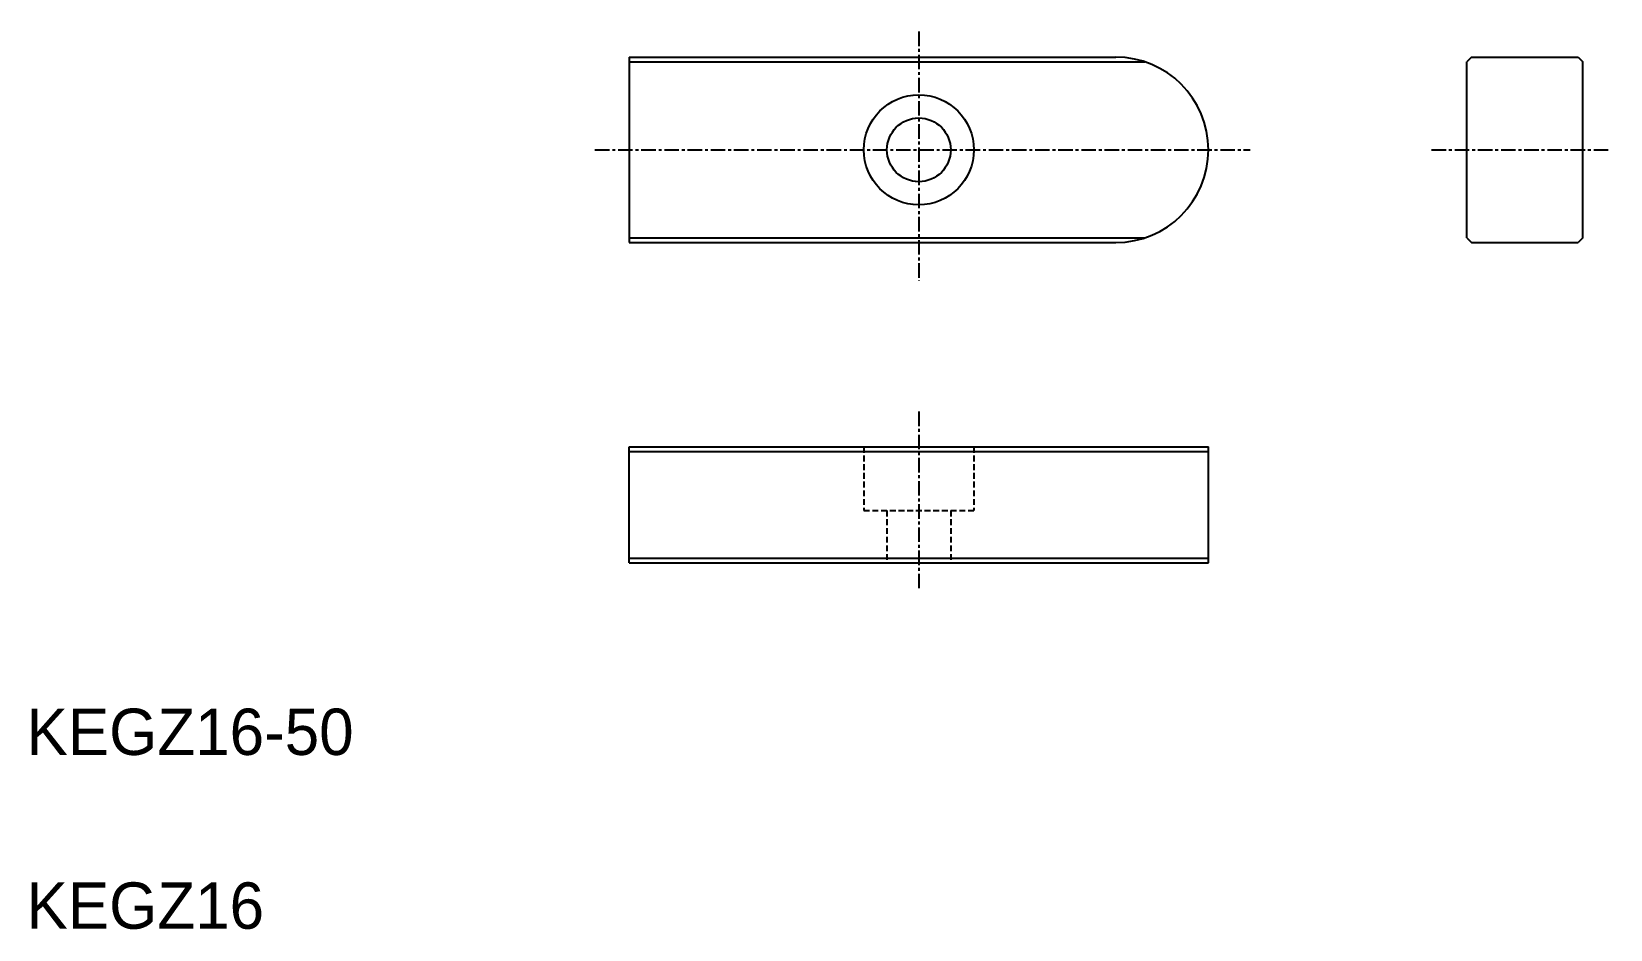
# Model space of a CAD drawing. Extents: x 10 to 147, y 10 to 87.
import ezdxf

# ---------------------------------------------------------------- set-up
doc = ezdxf.new("R2010")
doc.units = 0
doc.linetypes.add('CENTER', pattern=[2, 1.25, -0.25, 0.25, -0.25])
doc.linetypes.add('DASHED', pattern=[0.75, 0.5, -0.25])
doc.layers.get('0').update_dxf_attribs({"linetype": 'CONTINUOUS'})
doc.layers.add('CENTER', color=1, linetype='CENTER')

msp = doc.modelspace()

# ---------------------------------------------------------------- linework, layer by layer
at = {"color": 7, "linetype": 'CONTINUOUS'}
for p, q in [((62.04, 85.23), (104.04, 85.23)), ((62.04, 85.23), (62.04, 69.23)), ((134.76, 85.23), (134.36, 84.83)), ((134.36, 69.63), (134.36, 84.83)), ((134.76, 85.23), (143.96, 85.23)), ((143.96, 85.23), (144.36, 84.83)), ((144.36, 69.63), (144.36, 84.83)), ((62.04, 77.23), (62.04, 77.23)), ((112.04, 77.23), (112.04, 77.23)), ((134.36, 69.63), (134.76, 69.23)), ((144.36, 69.63), (143.96, 69.23)), ((62.04, 69.23), (104.04, 69.23)), ((134.76, 69.23), (143.96, 69.23)), ((62.04, 51.59), (112.04, 51.59)), ((62.04, 41.59), (62.04, 51.59)), ((112.04, 41.59), (112.04, 51.59)), ((62.04, 41.59), (112.04, 41.59)), ((74.54, 41.59), (74.54, 41.59))]:
    msp.add_line(p, q, dxfattribs=at)
at = {"color": 3, "linetype": 'CONTINUOUS'}
for p, q in [((62.04, 84.83), (106.54, 84.83)), ((62.04, 69.63), (106.54, 69.63)), ((62.04, 51.19), (112.04, 51.19)), ((62.04, 41.99), (112.04, 41.99))]:
    msp.add_line(p, q, dxfattribs=at)
at = {"color": 3, "linetype": 'DASHED'}
for p, q in [((82.29, 51.59), (82.29, 46.09)), ((91.79, 51.59), (91.79, 46.09)), ((82.29, 46.09), (91.79, 46.09)), ((84.29, 46.09), (84.29, 41.59)), ((89.79, 46.09), (89.79, 41.59))]:
    msp.add_line(p, q, dxfattribs=at)
at = {"color": 7, "linetype": 'CONTINUOUS'}
for radius in [4.75, 2.75]:
    msp.add_circle((87.04, 77.23), radius, dxfattribs=at)
for start, end in [(0, 90), (270, 0)]:
    msp.add_arc((104.04, 77.23), 8, start, end, dxfattribs=at)
at = {"layer": 'CENTER', "color": 1, "linetype": 'CENTER'}
for p, q in [((87.04, 87.44), (87.04, 65.91)), ((59.08, 77.23), (115.66, 77.23)), ((131.31, 77.23), (146.75, 77.23)), ((87.04, 54.64), (87.04, 39.14))]:
    msp.add_line(p, q, dxfattribs=at)

# ---------------------------------------------------------------- texts
at = {"color": 7, "linetype": 'CONTINUOUS'}
for s, p in [('KEGZ16-50', (10, 25)), ('KEGZ16', (10, 10))]:
    msp.add_text(s, height=4, dxfattribs=at).set_placement(p)

doc.saveas('drawing.dxf')
